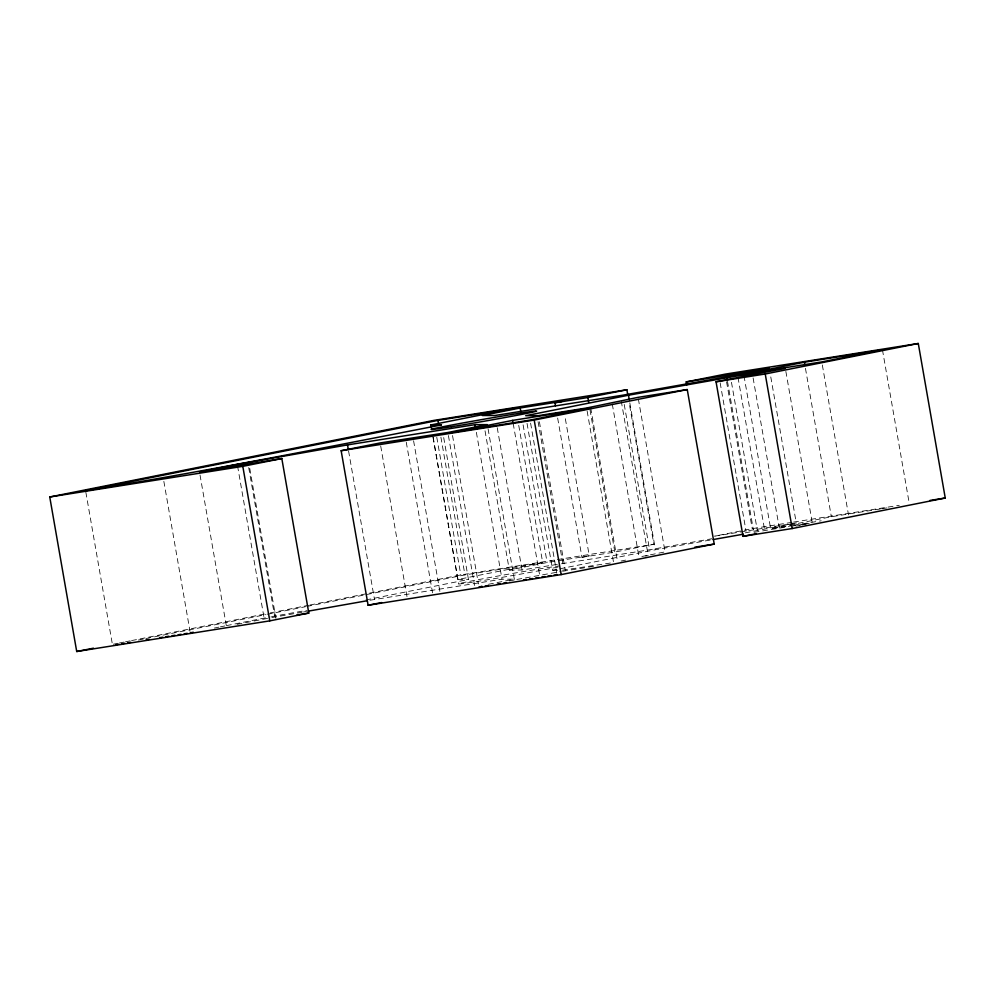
<?xml version="1.0" encoding="UTF-8"?>
<svg xmlns="http://www.w3.org/2000/svg" width="995" height="995" viewBox="0 0 995 995"><rect width="100%" height="100%" fill="white"/><g stroke="black" fill="none" stroke-linecap="round" stroke-linejoin="round"><path stroke-width="0.75" stroke-dasharray="4.97 3.73" d="M113.293 644.225L117.87 643.317M119.4 643.006L123.965 642.098M125.494 641.8L130.059 640.879M131.589 640.581L268.762 613.218M270.279 612.92L308.388 605.321M309.905 605.022L460.797 574.923L555.795 559.849M138.367 640.034L144.449 638.827M145.966 638.529L265.964 614.599M267.481 614.288L305.453 606.714M306.97 606.415L464.939 574.911L542.685 562.573L518.644 424.877M214.385 628.044L218.9 627.136M220.405 626.838L224.92 625.942M226.425 625.631L270.093 616.925M271.598 616.626L306.584 610.383M432.974 437.203L457.812 579.5L542.685 562.573M237.034 624.35L270.292 617.858M485.025 430.823L509.328 570.048L547.126 562.511L589.264 555.819L564.973 416.594M365.949 599.91L468.471 579.463L443.633 437.178M557.648 418.049L581.951 557.275L589.264 555.819M581.951 557.275L614.835 552.063L653.852 544.277L629.288 403.522M792.032 522.338L752.195 528.656L714.671 536.143L796.261 522.96L770.627 376.073M527.039 423.36L552.673 570.235L655.444 549.737L711.587 539.812M488.508 584.289L514.315 579.152L487.612 426.146M745.23 532.86L796.261 522.96M509.291 580.956L515.36 579.749M516.878 579.451L561.043 571.516M880.339 508.955L831.36 516.741L770.702 528.83L792.132 525.422M641.875 556.503L665.058 551.889L638.355 398.883M621.104 561.031L625.619 560.123M795.913 526.131L800.39 525.248M801.87 524.95L806.336 524.054M561.541 563.742L649.586 549.762L711.835 538.755M271.797 617.584L302.007 612.248M303.512 611.975L306.535 611.452M369.966 600.234L502.002 579.189L514.315 579.152M754.086 532.3L789.271 526.529M557.324 559.6L653.852 544.277M793.562 522.089L899.281 505.311M881.868 508.719L887.988 507.748M793.662 525.186L821.223 520.808M790.801 526.28L803.077 524.34M804.619 524.091L809.221 523.358M509.328 570.048L522.064 570.011L560.023 563.978M645.581 556.043L648.218 555.62M562.498 570.197L610.557 563.008M562.573 571.267L587.062 567.374M588.605 567.138L594.724 566.167M552.673 570.235L561.093 570.21M457.812 579.5L468.471 579.463M882.453 349.817L909.156 502.811M822.33 364.966L848.499 514.9M805.452 368.324L831.36 516.741M785.863 371.409L812.293 522.872M753.103 377.938L779.272 527.872M743.999 375.836L770.727 529.228M738.004 377.428L764.707 530.422M731.474 382.304L757.369 530.708M727.482 381.359L753.377 529.763M726.561 381.781L752.195 528.656M720.156 382.814L746.063 531.218M629.81 402.863L655.444 549.737M624.226 404.405L649.586 549.762M621.253 401.084L647.944 554.091M612.286 404.082L638.977 557.088M590.707 407.987L617.41 560.993M589.998 409.766L614.835 552.063M587.137 411.059L613.567 562.523M539.402 421.78L565.297 570.197M538.084 421.718L563.182 565.533A53.344 1.02 -9.9 0 1 562.971 565.844M530.596 423.149L556.765 573.083M523.096 424.815L547.126 562.511M513.184 423.447L539.613 574.911M497.239 427.713L522.064 570.011M476.369 432.315L502.002 579.189M452.526 435.536L478.433 583.953M448.409 435.549L474.578 585.483M440.909 437.215L464.939 574.911M436.768 437.228L460.797 574.923M433.148 437.116L458.782 583.99M413.584 440.785L440.026 592.249M406.271 442.24L432.701 593.704M380.699 445.996L407.142 597.473M348.586 451.021L374.493 599.438M249.745 468.371L275.913 618.305M248.713 467.625L274.62 616.029M237.544 465.921L264.247 618.915M200.02 474.988L226.188 624.922M163.852 481.381L190.02 631.315M85.844 492.189L112.273 643.653M558.058 567.013A53.344 1.02 -9.9 0 1 477.625 581.391A53.344 1.02 -9.9 0 1 478.931 579.538A53.344 1.02 -9.9 0 1 558.78 565.993"/><path stroke-width="1.49" d="M686.737 384.978L686.202 381.918L725.231 374.132L918.285 343.486L945.25 498.01L792.194 528.532L743.016 536.342L716.052 381.806L785.329 368.349L737.73 375.899L628.479 395.214L525.708 415.699L538.332 415.661L586.602 408L638.081 397.353L687.259 389.555L714.223 544.078L561.168 574.6L368.113 605.246L341.148 450.723L380.165 442.937L447.874 432.489L487.339 424.616L475.038 424.654L347.516 444.902L237.283 464.391L199.485 471.928L281.821 458.558L308.798 613.082L269.769 620.868L76.715 651.514L49.75 496.99L433.832 420.4L626.887 389.754L627.683 394.343M430.847 424.964L515.708 408.037L437.974 420.387L85.582 490.659C204.709 471.568 323.064 447.912 441.494 424.927L430.847 424.964L431.37 428.024M555.508 405.811L554.974 402.751L562.299 401.296L520.161 407.987L482.364 415.524L495.1 415.475L622.621 395.226L730.405 376.185L769.284 368.424L686.202 381.918M49.75 496.99L242.805 466.344L281.821 458.558M554.974 402.751L587.858 397.527L626.887 389.754M512.649 420.387L451.991 432.477L530.061 420.089L590.707 407.987L512.649 420.387L513.184 423.447M804.395 362.205L743.738 374.307L821.795 361.906L882.453 349.817L804.395 362.205L804.918 365.264M341.148 450.723L534.203 420.077L687.259 389.555M716.052 381.806L765.23 373.996L918.285 343.486M76.715 651.514L93.48 648.18M190.294 632.845L193.304 632.248M368.113 605.246L381.62 602.56M482.003 586.403L478.968 587.013L482.028 586.528M743.016 536.342L756.275 533.693M308.04 611.179L366.944 600.769M713.104 539.551L743.464 534.178M929.927 500.448L945.25 498.01M694.858 547.15L714.223 544.078M296.833 614.985L308.798 613.082M115.594 644.698L118.641 644.225M121.688 643.74L124.736 643.255M127.795 642.77L130.843 642.285M146.078 639.86L149.126 639.375M159.797 637.683L162.844 637.198M165.904 636.713L168.951 636.228M171.998 635.743L175.045 635.27M178.093 634.785L181.14 634.3M184.187 633.815L187.234 633.33M485.087 586.03L488.147 585.545M497.338 584.09L500.398 583.605M503.458 583.12L506.517 582.635M523.358 579.961L526.417 579.476M529.477 578.99L532.536 578.505M535.596 578.02L538.656 577.535M541.728 577.038L544.787 576.553M547.847 576.068L550.907 575.583M553.966 575.098L557.026 574.612M765.23 373.996L792.194 528.532M726.412 375.239L726.947 378.299M628.479 395.214L629.275 399.803M587.858 397.527L588.667 402.117M534.203 420.077L561.168 574.6M520.161 407.987L520.957 412.577M475.038 424.654L475.573 427.726M437.974 420.387L438.77 424.977M347.516 444.902L348.325 449.491M242.805 466.344L269.769 620.868M451.369 426.743A53.344 1.02 -9.9 0 0 535.994 411.321A53.344 1.02 -9.9 0 0 464.677 422.639A53.344 1.02 -9.9 0 0 451.369 426.743"/></g></svg>
